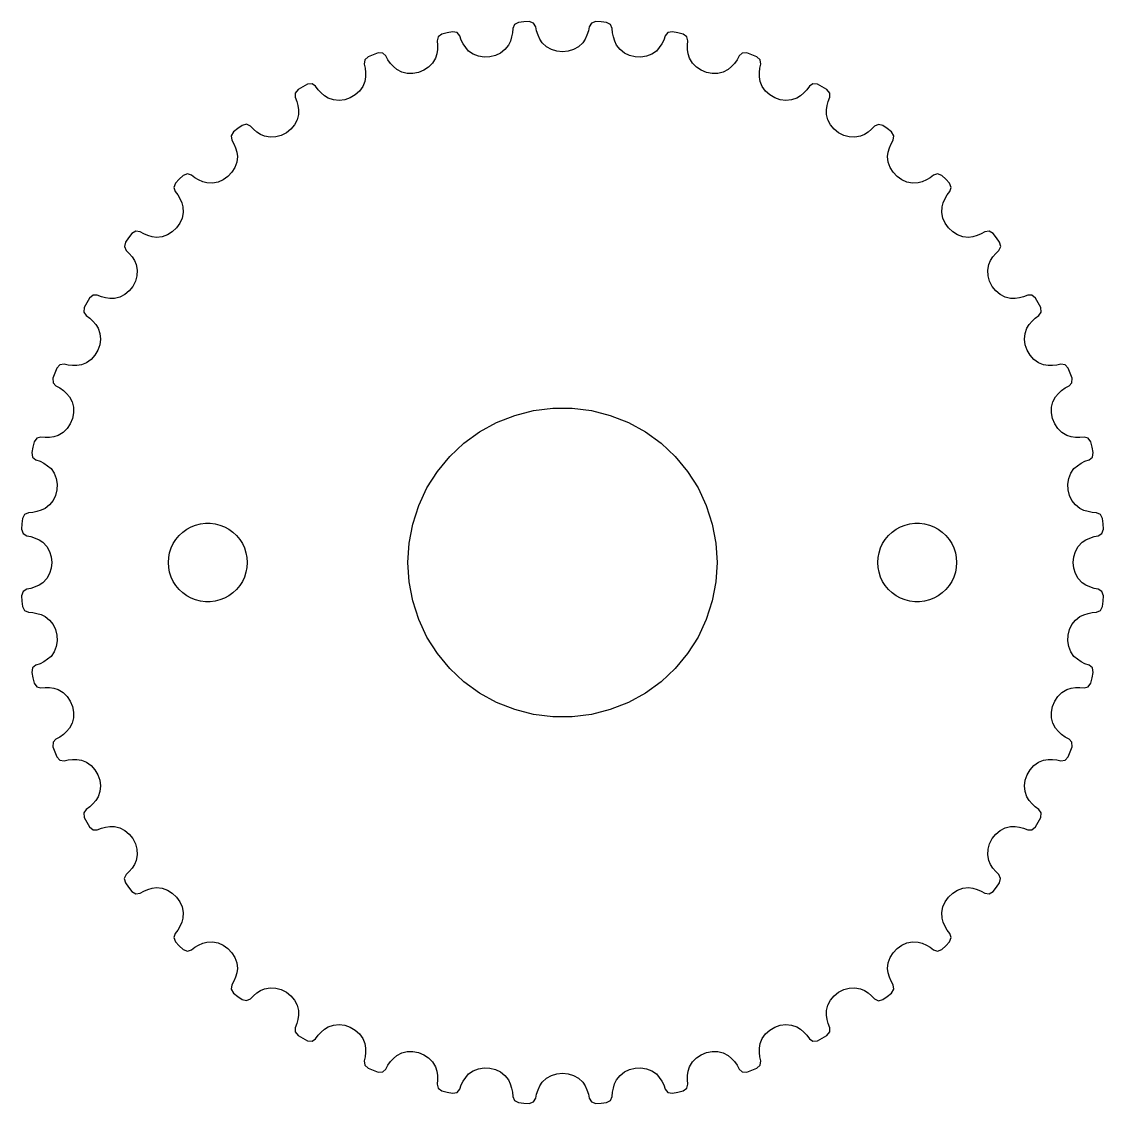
# Model space of a CAD drawing. Header units: metres. Extents: x -13.7 to 13.7, y -13.7 to 13.7.
import ezdxf

# ---------------------------------------------------------------- set-up
doc = ezdxf.new("R2010")
doc.units = ezdxf.units.M

msp = doc.modelspace()

# ---------------------------------------------------------------- linework, layer by layer
for p, q in [((-0.842632, 13.724), (-0.98103, 13.7166)), ((-0.734602, 13.6883), (-0.842632, 13.724)), ((0.842637, 13.724), (0.734741, 13.6883)), ((0.98103, 13.7166), (0.842637, 13.724)), ((-2.78719, 13.4644), (-2.92312, 13.4374)), ((-2.67517, 13.4444), (-2.78719, 13.4644)), ((-1.26328, 13.5532), (-1.27004, 13.4432)), ((-1.22079, 13.6535), (-1.26328, 13.5532)), ((-1.11907, 13.7042), (-1.22079, 13.6535)), ((-0.98103, 13.7166), (-1.11907, 13.7042)), ((-0.67839, 13.595), (-0.734602, 13.6883)), ((-0.656002, 13.4871), (-0.67839, 13.595)), ((-0.620396, 13.3825), (-0.656002, 13.4871)), ((0.656054, 13.4871), (0.620551, 13.3825)), ((0.67839, 13.595), (0.656054, 13.4871)), ((0.734741, 13.6883), (0.67839, 13.595)), ((1.11908, 13.7042), (0.98103, 13.7166)), ((1.22092, 13.6535), (1.11908, 13.7042)), ((1.26328, 13.5532), (1.22092, 13.6535)), ((1.27009, 13.4432), (1.26328, 13.5532)), ((2.78719, 13.4644), (2.67531, 13.4444)), ((2.92312, 13.4374), (2.78719, 13.4644)), ((-3.15146, 13.3408), (-3.17924, 13.2354)), ((-3.17924, 13.2354), (-3.17028, 13.1256)), ((-3.058, 13.4055), (-3.15146, 13.3408)), ((-2.92312, 13.4374), (-3.058, 13.4055)), ((-2.60626, 13.3601), (-2.67517, 13.4444)), ((-2.56874, 13.2565), (-2.60626, 13.3601)), ((-2.5186, 13.158), (-2.56874, 13.2565)), ((-1.32365, 13.228), (-1.36974, 13.1244)), ((-1.29029, 13.3346), (-1.32365, 13.228)), ((-1.27004, 13.4432), (-1.29029, 13.3346)), ((-0.572193, 13.2818), (-0.620396, 13.3825)), ((-0.512002, 13.1858), (-0.572193, 13.2818)), ((-0.406169, 13.0886), (-0.512002, 13.1858)), ((0.512002, 13.1858), (0.406169, 13.0886)), ((0.572367, 13.2818), (0.512002, 13.1858)), ((0.620551, 13.3825), (0.572367, 13.2818)), ((1.29044, 13.3345), (1.27009, 13.4432)), ((1.32382, 13.228), (1.29044, 13.3345)), ((1.36974, 13.1244), (1.32382, 13.228)), ((2.56879, 13.2565), (2.51876, 13.1579)), ((2.60626, 13.3601), (2.56879, 13.2565)), ((2.67531, 13.4444), (2.60626, 13.3601)), ((3.058, 13.4055), (2.92312, 13.4374)), ((3.1516, 13.3408), (3.058, 13.4055)), ((3.17924, 13.2354), (3.1516, 13.3408)), ((3.17033, 13.1256), (3.17924, 13.2354)), ((-4.675, 12.9307), (-4.8057, 12.8846)), ((-4.56129, 12.9269), (-4.675, 12.9307)), ((-4.48106, 12.8532), (-4.56129, 12.9269)), ((-3.19272, 12.905), (-3.2236, 12.7959)), ((-3.17486, 13.0152), (-3.19272, 12.905)), ((-3.17028, 13.1256), (-3.17486, 13.0152)), ((-2.45656, 13.0651), (-2.5186, 13.158)), ((-2.38332, 12.9787), (-2.45656, 13.0651)), ((-2.26474, 12.8976), (-2.38332, 12.9787)), ((-1.57391, 12.9258), (-1.70378, 12.864)), ((-1.46067, 13.0132), (-1.57391, 12.9258)), ((-1.36974, 13.1244), (-1.46067, 13.0132)), ((-0.281651, 13.0182), (-0.406169, 13.0886)), ((-0.144294, 12.9755), (-0.281651, 13.0182)), ((0, 12.9611), (-0.144294, 12.9755)), ((0.144294, 12.9755), (0, 12.9611)), ((0.281651, 13.0182), (0.144294, 12.9755)), ((0.406169, 13.0886), (0.281651, 13.0182)), ((1.46067, 13.0132), (1.36974, 13.1244)), ((1.57391, 12.9258), (1.46067, 13.0132)), ((1.70378, 12.864), (1.57391, 12.9258)), ((2.38332, 12.9787), (2.26474, 12.8976)), ((2.45673, 13.0651), (2.38332, 12.9787)), ((2.51876, 13.1579), (2.45673, 13.0651)), ((3.17501, 13.0152), (3.17033, 13.1256)), ((3.19289, 12.905), (3.17501, 13.0152)), ((3.2236, 12.7959), (3.19289, 12.905)), ((4.56142, 12.9268), (4.48106, 12.8532)), ((4.67501, 12.9307), (4.56142, 12.9268)), ((4.8057, 12.8846), (4.67501, 12.9307)), ((-5.01798, 12.7565), (-5.03048, 12.6483)), ((-5.03048, 12.6483), (-5.00598, 12.5408)), ((-4.93467, 12.8338), (-5.01798, 12.7565)), ((-4.8057, 12.8846), (-4.93467, 12.8338)), ((-4.42919, 12.756), (-4.48106, 12.8532)), ((-4.36554, 12.6656), (-4.42919, 12.756)), ((-4.29092, 12.5826), (-4.36554, 12.6656)), ((-3.29777, 12.6729), (-3.39742, 12.5703)), ((-3.2236, 12.7959), (-3.29777, 12.6729)), ((-2.13147, 12.8457), (-2.26474, 12.8976)), ((-1.98943, 12.8229), (-2.13147, 12.8457)), ((-1.84455, 12.8291), (-1.98943, 12.8229)), ((-1.70378, 12.864), (-1.84455, 12.8291)), ((1.84455, 12.8291), (1.70378, 12.864)), ((1.98943, 12.8229), (1.84455, 12.8291)), ((2.13147, 12.8457), (1.98943, 12.8229)), ((2.26474, 12.8976), (2.13147, 12.8457)), ((3.29777, 12.6729), (3.2236, 12.7959)), ((3.39742, 12.5703), (3.29777, 12.6729)), ((4.36569, 12.6655), (4.29109, 12.5825)), ((4.42924, 12.756), (4.36569, 12.6655)), ((4.48106, 12.8532), (4.42924, 12.756)), ((4.93468, 12.8338), (4.8057, 12.8846)), ((5.01811, 12.7565), (4.93468, 12.8338)), ((5.00603, 12.5408), (5.03048, 12.6483)), ((5.03048, 12.6483), (5.01811, 12.7565)), ((-5.00598, 12.5408), (-4.9948, 12.4309)), ((-4.9948, 12.4309), (-4.9968, 12.3193)), ((-4.20612, 12.5074), (-4.29092, 12.5826)), ((-4.0772, 12.444), (-4.20612, 12.5074)), ((-3.93791, 12.4116), (-4.0772, 12.444)), ((-3.79407, 12.4092), (-3.93791, 12.4116)), ((-3.65155, 12.436), (-3.79407, 12.4092)), ((-3.51717, 12.4905), (-3.65155, 12.436)), ((-3.39742, 12.5703), (-3.51717, 12.4905)), ((3.51717, 12.4905), (3.39742, 12.5703)), ((3.65155, 12.436), (3.51717, 12.4905)), ((3.79407, 12.4092), (3.65155, 12.436)), ((3.93791, 12.4116), (3.79407, 12.4092)), ((4.0772, 12.444), (3.93791, 12.4116)), ((4.20612, 12.5074), (4.0772, 12.444)), ((4.29109, 12.5825), (4.20612, 12.5074)), ((4.99494, 12.4308), (5.00603, 12.5408)), ((4.99696, 12.3192), (4.99494, 12.4308)), ((-6.46765, 12.1338), (-6.59046, 12.0695)), ((-6.35455, 12.1462), (-6.46765, 12.1338)), ((-6.26465, 12.0846), (-6.35455, 12.1462)), ((-6.19947, 11.9958), (-6.26465, 12.0846)), ((-5.01184, 12.2069), (-5.06774, 12.0745)), ((-4.9968, 12.3193), (-5.01184, 12.2069)), ((5.01184, 12.2069), (4.99696, 12.3192)), ((5.06774, 12.0745), (5.01184, 12.2069)), ((6.26465, 12.0846), (6.19951, 11.9958)), ((6.35467, 12.1461), (6.26465, 12.0846)), ((6.46765, 12.1338), (6.35467, 12.1461)), ((6.59046, 12.0695), (6.46765, 12.1338)), ((-6.71089, 12.0009), (-6.78235, 11.9126)), ((-6.78235, 11.9126), (-6.77931, 11.8036)), ((-6.77931, 11.8036), (-6.73977, 11.7008)), ((-6.59046, 12.0695), (-6.71089, 12.0009)), ((-6.12361, 11.9154), (-6.19947, 11.9958)), ((-6.03793, 11.8438), (-6.12361, 11.9154)), ((-5.9433, 11.7815), (-6.03793, 11.8438)), ((-5.25896, 11.8629), (-5.38422, 11.7898)), ((-5.15178, 11.9588), (-5.25896, 11.8629)), ((-5.06774, 12.0745), (-5.15178, 11.9588)), ((5.15178, 11.9588), (5.06774, 12.0745)), ((5.25896, 11.8629), (5.15178, 11.9588)), ((5.38422, 11.7898), (5.25896, 11.8629)), ((6.03809, 11.8438), (5.9433, 11.7815)), ((6.12375, 11.9153), (6.03809, 11.8438)), ((6.19951, 11.9958), (6.12375, 11.9153)), ((6.7109, 12.0009), (6.59046, 12.0695)), ((6.78247, 11.9125), (6.7109, 12.0009)), ((6.73982, 11.7007), (6.77931, 11.8036)), ((6.77931, 11.8036), (6.78247, 11.9125)), ((-6.73977, 11.7008), (-6.71306, 11.5935)), ((-6.71306, 11.5935), (-6.69916, 11.4828)), ((-5.80667, 11.7371), (-5.9433, 11.7815)), ((-5.66417, 11.7248), (-5.80667, 11.7371)), ((-5.52147, 11.743), (-5.66417, 11.7248)), ((-5.38422, 11.7898), (-5.52147, 11.743)), ((5.52147, 11.743), (5.38422, 11.7898)), ((5.66417, 11.7248), (5.52147, 11.743)), ((5.80667, 11.7371), (5.66417, 11.7248)), ((5.9433, 11.7815), (5.80667, 11.7371)), ((6.69931, 11.4827), (6.71319, 11.5935)), ((6.71319, 11.5935), (6.73982, 11.7007)), ((-6.69804, 11.3694), (-6.73454, 11.2304)), ((-6.69916, 11.4828), (-6.69804, 11.3694)), ((6.69804, 11.3694), (6.69931, 11.4827)), ((6.73454, 11.2304), (6.69804, 11.3694)), ((-8.24105, 11.0088), (-8.3505, 10.9237)), ((-8.12863, 11.0898), (-8.24105, 11.0088)), ((-8.01845, 11.1182), (-8.12863, 11.0898)), ((-7.92071, 11.0701), (-8.01845, 11.1182)), ((-7.84354, 10.9914), (-7.92071, 11.0701)), ((-7.75702, 10.9226), (-7.84354, 10.9914)), ((-6.89369, 10.9937), (-7.00728, 10.9035)), ((-6.80126, 11.1039), (-6.89369, 10.9937)), ((-6.73454, 11.2304), (-6.80126, 11.1039)), ((6.80126, 11.1039), (6.73454, 11.2304)), ((6.89369, 10.9937), (6.80126, 11.1039)), ((7.00728, 10.9035), (6.89369, 10.9937)), ((7.84359, 10.9914), (7.75715, 10.9225)), ((7.92071, 11.0701), (7.84359, 10.9914)), ((8.01856, 11.1181), (7.92071, 11.0701)), ((8.12863, 11.0898), (8.01856, 11.1181)), ((8.24105, 11.0088), (8.12863, 11.0898)), ((8.3505, 10.9237), (8.24105, 11.0088)), ((-8.3505, 10.9237), (-8.40866, 10.8261)), ((-8.40866, 10.8261), (-8.39014, 10.7187)), ((-8.39014, 10.7187), (-8.33636, 10.6225)), ((-7.66203, 10.864), (-7.75702, 10.9226)), ((-7.55949, 10.8158), (-7.66203, 10.864)), ((-7.41793, 10.7912), (-7.55949, 10.8158)), ((-7.27514, 10.7994), (-7.41793, 10.7912)), ((-7.13647, 10.8377), (-7.27514, 10.7994)), ((-7.00728, 10.9035), (-7.13647, 10.8377)), ((7.13647, 10.8377), (7.00728, 10.9035)), ((7.27514, 10.7994), (7.13647, 10.8377)), ((7.41793, 10.7912), (7.27514, 10.7994)), ((7.55949, 10.8158), (7.41793, 10.7912)), ((7.66217, 10.8639), (7.55949, 10.8158)), ((7.75715, 10.9225), (7.66217, 10.8639)), ((8.3364, 10.6225), (8.39014, 10.7187)), ((8.40876, 10.826), (8.3505, 10.9237)), ((8.39014, 10.7187), (8.40876, 10.826)), ((-8.33636, 10.6225), (-8.29467, 10.5202)), ((-8.29467, 10.5202), (-8.26514, 10.4125)), ((8.26527, 10.4124), (8.29478, 10.5201)), ((8.29478, 10.5201), (8.3364, 10.6225)), ((-8.26425, 10.1577), (-8.31228, 10.023)), ((-8.26514, 10.4125), (-8.2479, 10.3004)), ((-8.2479, 10.3004), (-8.26425, 10.1577)), ((8.2479, 10.3004), (8.26527, 10.4124)), ((8.26425, 10.1577), (8.2479, 10.3004)), ((8.31228, 10.023), (8.26425, 10.1577)), ((-8.38809, 9.90072), (-8.48769, 9.79532)), ((-8.31228, 10.023), (-8.38809, 9.90072)), ((8.38809, 9.90072), (8.31228, 10.023)), ((8.48769, 9.79532), (8.38809, 9.90072)), ((-9.82011, 9.62414), (-9.86378, 9.51922)), ((-9.72387, 9.72387), (-9.82011, 9.62414)), ((-9.62414, 9.82011), (-9.72387, 9.72387)), ((-9.51911, 9.86387), (-9.62414, 9.82011)), ((-9.41553, 9.83016), (-9.51911, 9.86387)), ((-9.32795, 9.76328), (-9.41553, 9.83016)), ((-9.23251, 9.70752), (-9.32795, 9.76328)), ((-9.13014, 9.66298), (-9.23251, 9.70752)), ((-9.02179, 9.62985), (-9.13014, 9.66298)), ((-8.87818, 9.62573), (-9.02179, 9.62985)), ((-8.738, 9.65409), (-8.87818, 9.62573)), ((-8.60619, 9.71173), (-8.738, 9.65409)), ((-8.48769, 9.79532), (-8.60619, 9.71173)), ((8.60619, 9.71173), (8.48769, 9.79532)), ((8.738, 9.65409), (8.60619, 9.71173)), ((8.87818, 9.62573), (8.738, 9.65409)), ((9.02179, 9.62985), (8.87818, 9.62573)), ((9.13027, 9.66287), (9.02179, 9.62985)), ((9.23263, 9.70741), (9.13027, 9.66287)), ((9.32799, 9.76325), (9.23263, 9.70741)), ((9.41553, 9.83016), (9.32799, 9.76325)), ((9.51922, 9.86378), (9.41553, 9.83016)), ((9.62414, 9.82011), (9.51922, 9.86378)), ((9.72387, 9.72387), (9.62414, 9.82011)), ((9.82011, 9.62414), (9.72387, 9.72387)), ((9.86387, 9.51911), (9.82011, 9.62414)), ((-9.86378, 9.51922), (-9.83016, 9.41553)), ((-9.83016, 9.41553), (-9.76325, 9.32799)), ((9.76328, 9.32795), (9.83016, 9.41553)), ((9.83016, 9.41553), (9.86387, 9.51911)), ((-9.76325, 9.32799), (-9.70741, 9.23263)), ((-9.70741, 9.23263), (-9.66287, 9.13027)), ((-9.66287, 9.13027), (-9.62985, 9.02179)), ((9.62985, 9.02179), (9.66298, 9.13014)), ((9.66298, 9.13014), (9.70752, 9.23251)), ((9.70752, 9.23251), (9.76328, 9.32795)), ((-9.62573, 8.87818), (-9.65409, 8.738)), ((-9.62985, 9.02179), (-9.62573, 8.87818)), ((9.62573, 8.87818), (9.62985, 9.02179)), ((9.65409, 8.738), (9.62573, 8.87818)), ((-9.71173, 8.60619), (-9.79532, 8.48769)), ((-9.65409, 8.738), (-9.71173, 8.60619)), ((9.71173, 8.60619), (9.65409, 8.738)), ((9.79532, 8.48769), (9.71173, 8.60619)), ((-11.0088, 8.24105), (-11.0898, 8.12863)), ((-10.9237, 8.3505), (-11.0088, 8.24105)), ((-10.826, 8.40876), (-10.9237, 8.3505)), ((-10.7187, 8.39014), (-10.826, 8.40876)), ((-10.6225, 8.3364), (-10.7187, 8.39014)), ((-10.5201, 8.29478), (-10.6225, 8.3364)), ((-10.4124, 8.26527), (-10.5201, 8.29478)), ((-10.3004, 8.2479), (-10.4124, 8.26527)), ((-10.1577, 8.26425), (-10.3004, 8.2479)), ((-10.023, 8.31228), (-10.1577, 8.26425)), ((-9.90072, 8.38809), (-10.023, 8.31228)), ((-9.79532, 8.48769), (-9.90072, 8.38809)), ((9.90072, 8.38809), (9.79532, 8.48769)), ((10.023, 8.31228), (9.90072, 8.38809)), ((10.1577, 8.26425), (10.023, 8.31228)), ((10.3004, 8.2479), (10.1577, 8.26425)), ((10.4125, 8.26514), (10.3004, 8.2479)), ((10.5202, 8.29467), (10.4125, 8.26514)), ((10.6225, 8.33636), (10.5202, 8.29467)), ((10.7187, 8.39014), (10.6225, 8.33636)), ((10.8261, 8.40866), (10.7187, 8.39014)), ((10.9237, 8.3505), (10.8261, 8.40866)), ((11.0088, 8.24105), (10.9237, 8.3505)), ((11.0898, 8.12863), (11.0088, 8.24105)), ((-11.0898, 8.12863), (-11.1181, 8.01856)), ((-11.1181, 8.01856), (-11.0701, 7.92071)), ((11.0701, 7.92071), (11.1182, 8.01845)), ((11.1182, 8.01845), (11.0898, 8.12863)), ((-11.0701, 7.92071), (-10.9914, 7.84359)), ((-10.9914, 7.84359), (-10.9225, 7.75715)), ((-10.9225, 7.75715), (-10.8639, 7.66217)), ((10.864, 7.66203), (10.9226, 7.75702)), ((10.9226, 7.75702), (10.9914, 7.84354)), ((10.9914, 7.84354), (11.0701, 7.92071)), ((-10.8639, 7.66217), (-10.8158, 7.55949)), ((-10.8158, 7.55949), (-10.7912, 7.41793)), ((-10.7912, 7.41793), (-10.7994, 7.27514)), ((10.7912, 7.41793), (10.8158, 7.55949)), ((10.7994, 7.27514), (10.7912, 7.41793)), ((10.8158, 7.55949), (10.864, 7.66203)), ((-10.7994, 7.27514), (-10.8377, 7.13647)), ((10.8377, 7.13647), (10.7994, 7.27514)), ((-10.9937, 6.89369), (-11.1039, 6.80126)), ((-10.9035, 7.00728), (-10.9937, 6.89369)), ((-10.8377, 7.13647), (-10.9035, 7.00728)), ((10.9035, 7.00728), (10.8377, 7.13647)), ((10.9937, 6.89369), (10.9035, 7.00728)), ((11.1039, 6.80126), (10.9937, 6.89369)), ((-12.0695, 6.59046), (-12.1338, 6.46765)), ((-12.0009, 6.7109), (-12.0695, 6.59046)), ((-11.9125, 6.78247), (-12.0009, 6.7109)), ((-11.8036, 6.77931), (-11.9125, 6.78247)), ((-11.7007, 6.73982), (-11.8036, 6.77931)), ((-11.5935, 6.71319), (-11.7007, 6.73982)), ((-11.4827, 6.69931), (-11.5935, 6.71319)), ((-11.3694, 6.69804), (-11.4827, 6.69931)), ((-11.2304, 6.73454), (-11.3694, 6.69804)), ((-11.1039, 6.80126), (-11.2304, 6.73454)), ((11.2304, 6.73454), (11.1039, 6.80126)), ((11.3694, 6.69804), (11.2304, 6.73454)), ((11.4828, 6.69916), (11.3694, 6.69804)), ((11.5935, 6.71306), (11.4828, 6.69916)), ((11.7008, 6.73977), (11.5935, 6.71306)), ((11.8036, 6.77931), (11.7008, 6.73977)), ((11.9126, 6.78235), (11.8036, 6.77931)), ((12.0009, 6.71089), (11.9126, 6.78235)), ((12.0695, 6.59046), (12.0009, 6.71089)), ((12.1338, 6.46765), (12.0695, 6.59046)), ((-12.1338, 6.46765), (-12.1461, 6.35467)), ((-12.1461, 6.35467), (-12.0846, 6.26465)), ((12.0846, 6.26465), (12.1462, 6.35455)), ((12.1462, 6.35455), (12.1338, 6.46765)), ((-12.0846, 6.26465), (-11.9958, 6.19951)), ((-11.9958, 6.19951), (-11.9153, 6.12375)), ((-11.9153, 6.12375), (-11.8438, 6.03809)), ((11.8438, 6.03793), (11.9154, 6.12361)), ((11.9154, 6.12361), (11.9958, 6.19947)), ((11.9958, 6.19947), (12.0846, 6.26465)), ((-11.8438, 6.03809), (-11.7815, 5.9433)), ((-11.7815, 5.9433), (-11.7371, 5.80667)), ((-11.7371, 5.80667), (-11.7248, 5.66417)), ((11.7248, 5.66417), (11.7371, 5.80667)), ((11.7371, 5.80667), (11.7815, 5.9433)), ((11.7815, 5.9433), (11.8438, 6.03793)), ((-11.743, 5.52147), (-11.7898, 5.38422)), ((-11.7248, 5.66417), (-11.743, 5.52147)), ((11.743, 5.52147), (11.7248, 5.66417)), ((11.7898, 5.38422), (11.743, 5.52147)), ((-11.8629, 5.25896), (-11.9588, 5.15178)), ((-11.7898, 5.38422), (-11.8629, 5.25896)), ((11.8629, 5.25896), (11.7898, 5.38422)), ((11.9588, 5.15178), (11.8629, 5.25896)), ((-12.7565, 5.01811), (-12.8338, 4.93468)), ((-12.6483, 5.03048), (-12.7565, 5.01811)), ((-12.5408, 5.00603), (-12.6483, 5.03048)), ((-12.4308, 4.99494), (-12.5408, 5.00603)), ((-12.3192, 4.99696), (-12.4308, 4.99494)), ((-12.2069, 5.01184), (-12.3192, 4.99696)), ((-12.0745, 5.06774), (-12.2069, 5.01184)), ((-11.9588, 5.15178), (-12.0745, 5.06774)), ((12.0745, 5.06774), (11.9588, 5.15178)), ((12.2069, 5.01184), (12.0745, 5.06774)), ((12.3193, 4.9968), (12.2069, 5.01184)), ((12.4309, 4.9948), (12.3193, 4.9968)), ((12.5408, 5.00598), (12.4309, 4.9948)), ((12.6483, 5.03048), (12.5408, 5.00598)), ((12.7565, 5.01798), (12.6483, 5.03048)), ((12.8338, 4.93467), (12.7565, 5.01798)), ((-12.8846, 4.8057), (-12.9307, 4.67501)), ((-12.9307, 4.67501), (-12.9268, 4.56142)), ((-12.8338, 4.93468), (-12.8846, 4.8057)), ((12.8846, 4.8057), (12.8338, 4.93467)), ((12.9307, 4.675), (12.8846, 4.8057)), ((12.9269, 4.56129), (12.9307, 4.675)), ((-12.9268, 4.56142), (-12.8532, 4.48106)), ((-12.8532, 4.48106), (-12.756, 4.42924)), ((-12.756, 4.42924), (-12.6655, 4.36569)), ((12.6656, 4.36554), (12.756, 4.42919)), ((12.756, 4.42919), (12.8532, 4.48106)), ((12.8532, 4.48106), (12.9269, 4.56129)), ((-12.6655, 4.36569), (-12.5825, 4.29109)), ((-12.5825, 4.29109), (-12.5074, 4.20612)), ((-12.5074, 4.20612), (-12.444, 4.0772)), ((12.444, 4.0772), (12.5074, 4.20612)), ((12.5074, 4.20612), (12.5826, 4.29092)), ((12.5826, 4.29092), (12.6656, 4.36554)), ((-12.444, 4.0772), (-12.4116, 3.93791)), ((-12.4116, 3.93791), (-12.4092, 3.79407)), ((-1.21289, 3.7329), (-0.735471, 3.85548)), ((-0.735471, 3.85548), (-0.246452, 3.91725)), ((-0.246452, 3.91725), (0.246452, 3.91725)), ((0.246452, 3.91725), (0.735471, 3.85548)), ((0.735471, 3.85548), (1.21289, 3.7329)), ((12.4092, 3.79407), (12.4116, 3.93791)), ((12.4116, 3.93791), (12.444, 4.0772)), ((-12.436, 3.65155), (-12.4905, 3.51717)), ((-12.4092, 3.79407), (-12.436, 3.65155)), ((-1.67118, 3.55145), (-1.21289, 3.7329)), ((1.21289, 3.7329), (1.67118, 3.55145)), ((12.436, 3.65155), (12.4092, 3.79407)), ((12.4905, 3.51717), (12.436, 3.65155)), ((-12.6729, 3.29777), (-12.7959, 3.2236)), ((-12.5703, 3.39742), (-12.6729, 3.29777)), ((-12.4905, 3.51717), (-12.5703, 3.39742)), ((-2.50189, 3.02426), (-2.10312, 3.31399)), ((-2.10312, 3.31399), (-1.67118, 3.55145)), ((1.67118, 3.55145), (2.10312, 3.31399)), ((2.10312, 3.31399), (2.50189, 3.02426)), ((12.5703, 3.39742), (12.4905, 3.51717)), ((12.6729, 3.29777), (12.5703, 3.39742)), ((12.7959, 3.2236), (12.6729, 3.29777)), ((-13.4055, 3.058), (-13.4374, 2.92312)), ((-13.3408, 3.1516), (-13.4055, 3.058)), ((-13.2354, 3.17924), (-13.3408, 3.1516)), ((-13.1256, 3.17033), (-13.2354, 3.17924)), ((-13.0152, 3.17501), (-13.1256, 3.17033)), ((-12.905, 3.19289), (-13.0152, 3.17501)), ((-12.7959, 3.2236), (-12.905, 3.19289)), ((-2.8612, 2.68685), (-2.50189, 3.02426)), ((2.50189, 3.02426), (2.8612, 2.68685)), ((12.905, 3.19272), (12.7959, 3.2236)), ((13.0152, 3.17486), (12.905, 3.19272)), ((13.1256, 3.17028), (13.0152, 3.17486)), ((13.2354, 3.17924), (13.1256, 3.17028)), ((13.3408, 3.15146), (13.2354, 3.17924)), ((13.4055, 3.058), (13.3408, 3.15146)), ((13.4374, 2.92312), (13.4055, 3.058)), ((-13.4374, 2.92312), (-13.4644, 2.78719)), ((-13.4644, 2.78719), (-13.4444, 2.67531)), ((13.4644, 2.78719), (13.4374, 2.92312)), ((13.4444, 2.67517), (13.4644, 2.78719)), ((-13.4444, 2.67531), (-13.3601, 2.60626)), ((-13.3601, 2.60626), (-13.2565, 2.56879)), ((-13.2565, 2.56879), (-13.1579, 2.51876)), ((-13.1579, 2.51876), (-13.0651, 2.45673)), ((-3.17539, 2.30706), (-2.8612, 2.68685)), ((2.8612, 2.68685), (3.17539, 2.30706)), ((13.0651, 2.45656), (13.158, 2.5186)), ((13.158, 2.5186), (13.2565, 2.56874)), ((13.2565, 2.56874), (13.3601, 2.60626)), ((13.3601, 2.60626), (13.4444, 2.67517)), ((-13.0651, 2.45673), (-12.9787, 2.38332)), ((-12.9787, 2.38332), (-12.8976, 2.26474)), ((-12.8976, 2.26474), (-12.8457, 2.13147)), ((-3.4395, 1.89088), (-3.17539, 2.30706)), ((3.17539, 2.30706), (3.4395, 1.89088)), ((12.8457, 2.13147), (12.8976, 2.26474)), ((12.8976, 2.26474), (12.9787, 2.38332)), ((12.9787, 2.38332), (13.0651, 2.45656)), ((-12.8457, 2.13147), (-12.8229, 1.98943)), ((-12.8229, 1.98943), (-12.8291, 1.84455)), ((12.8229, 1.98943), (12.8457, 2.13147)), ((12.8291, 1.84455), (12.8229, 1.98943)), ((-12.864, 1.70378), (-12.9258, 1.57391)), ((-12.8291, 1.84455), (-12.864, 1.70378)), ((-3.64937, 1.44489), (-3.4395, 1.89088)), ((3.4395, 1.89088), (3.64937, 1.44489)), ((12.864, 1.70378), (12.8291, 1.84455)), ((12.9258, 1.57391), (12.864, 1.70378)), ((-13.0132, 1.46067), (-13.1244, 1.36974)), ((-12.9258, 1.57391), (-13.0132, 1.46067)), ((-3.80169, 0.976108), (-3.64937, 1.44489)), ((3.64937, 1.44489), (3.80169, 0.976108)), ((13.0132, 1.46067), (12.9258, 1.57391)), ((13.1244, 1.36974), (13.0132, 1.46067)), ((-13.7042, 1.11908), (-13.7166, 0.98103)), ((-13.6535, 1.22092), (-13.7042, 1.11908)), ((-13.5532, 1.26328), (-13.6535, 1.22092)), ((-13.4432, 1.27009), (-13.5532, 1.26328)), ((-13.3345, 1.29044), (-13.4432, 1.27009)), ((-13.228, 1.32382), (-13.3345, 1.29044)), ((-13.1244, 1.36974), (-13.228, 1.32382)), ((13.228, 1.32365), (13.1244, 1.36974)), ((13.3346, 1.29029), (13.228, 1.32365)), ((13.4432, 1.27004), (13.3346, 1.29029)), ((13.5532, 1.26328), (13.4432, 1.27004)), ((13.6535, 1.22079), (13.5532, 1.26328)), ((13.7042, 1.11907), (13.6535, 1.22079)), ((13.7166, 0.98103), (13.7042, 1.11907)), ((-13.7166, 0.98103), (-13.724, 0.842637)), ((-13.724, 0.842637), (-13.6883, 0.734741)), ((-9.63742, 0.770513), (-9.53583, 0.844327)), ((-9.53583, 0.844327), (-9.42578, 0.904826)), ((-9.42578, 0.904826), (-9.30902, 0.951056)), ((-9.30902, 0.951056), (-9.18738, 0.982286)), ((-9.18738, 0.982286), (-9.06279, 0.998026)), ((-9.06279, 0.998026), (-8.93721, 0.998026)), ((-8.93721, 0.998026), (-8.81262, 0.982286)), ((-8.81262, 0.982286), (-8.69098, 0.951056)), ((-8.69098, 0.951056), (-8.57422, 0.904826)), ((-8.57422, 0.904826), (-8.46417, 0.844327)), ((-8.46417, 0.844327), (-8.36258, 0.770513)), ((-3.89405, 0.491933), (-3.80169, 0.976108)), ((3.80169, 0.976108), (3.89405, 0.491933)), ((8.36258, 0.770513), (8.46417, 0.844327)), ((8.46417, 0.844327), (8.57422, 0.904826)), ((8.57422, 0.904826), (8.69098, 0.951056)), ((8.69098, 0.951056), (8.81262, 0.982286)), ((8.81262, 0.982286), (8.93721, 0.998026)), ((8.93721, 0.998026), (9.06279, 0.998026)), ((9.06279, 0.998026), (9.18738, 0.982286)), ((9.18738, 0.982286), (9.30902, 0.951056)), ((9.30902, 0.951056), (9.42578, 0.904826)), ((9.42578, 0.904826), (9.53583, 0.844327)), ((9.53583, 0.844327), (9.63742, 0.770513)), ((13.6883, 0.734602), (13.724, 0.842632)), ((13.724, 0.842632), (13.7166, 0.98103)), ((-13.6883, 0.734741), (-13.595, 0.67839)), ((-13.595, 0.67839), (-13.4871, 0.656054)), ((-13.4871, 0.656054), (-13.3825, 0.620551)), ((-13.3825, 0.620551), (-13.2818, 0.572367)), ((-13.2818, 0.572367), (-13.1858, 0.512002)), ((-9.87631, 0.481753), (-9.80902, 0.587785)), ((-9.80902, 0.587785), (-9.72897, 0.684546)), ((-9.72897, 0.684546), (-9.63742, 0.770513)), ((-8.36258, 0.770513), (-8.27103, 0.684546)), ((-8.27103, 0.684546), (-8.19098, 0.587785)), ((-8.19098, 0.587785), (-8.12369, 0.481753)), ((8.12369, 0.481753), (8.19098, 0.587785)), ((8.19098, 0.587785), (8.27103, 0.684546)), ((8.27103, 0.684546), (8.36258, 0.770513)), ((9.63742, 0.770513), (9.72897, 0.684546)), ((9.72897, 0.684546), (9.80902, 0.587785)), ((9.80902, 0.587785), (9.87631, 0.481753)), ((13.1858, 0.512002), (13.2818, 0.572193)), ((13.2818, 0.572193), (13.3825, 0.620396)), ((13.3825, 0.620396), (13.4871, 0.656002)), ((13.4871, 0.656002), (13.595, 0.67839)), ((13.595, 0.67839), (13.6883, 0.734602)), ((-13.1858, 0.512002), (-13.0886, 0.406169)), ((-13.0886, 0.406169), (-13.0182, 0.281651)), ((-13.0182, 0.281651), (-12.9755, 0.144294)), ((-9.96858, 0.24869), (-9.92978, 0.368124)), ((-9.92978, 0.368124), (-9.87631, 0.481753)), ((-8.12369, 0.481753), (-8.07022, 0.368124)), ((-8.07022, 0.368124), (-8.03142, 0.24869)), ((-3.925, 0), (-3.89405, 0.491933)), ((3.89405, 0.491933), (3.925, 0)), ((8.03142, 0.24869), (8.07022, 0.368124)), ((8.07022, 0.368124), (8.12369, 0.481753)), ((9.87631, 0.481753), (9.92978, 0.368124)), ((9.92978, 0.368124), (9.96858, 0.24869)), ((12.9755, 0.144294), (13.0182, 0.281651)), ((13.0182, 0.281651), (13.0886, 0.406169)), ((13.0886, 0.406169), (13.1858, 0.512002)), ((-12.9755, 0.144294), (-12.9611, 0)), ((-12.9611, 0), (-12.9755, -0.144294)), ((-10, 0), (-9.99211, 0.125333)), ((-9.99211, -0.125333), (-10, 0)), ((-9.99211, 0.125333), (-9.96858, 0.24869)), ((-8.03142, 0.24869), (-8.00788, 0.125333)), ((-8.00788, 0.125333), (-8, 0)), ((-8, 0), (-8.00788, -0.125333)), ((-3.89405, -0.491933), (-3.925, 0)), ((3.925, 0), (3.89405, -0.491933)), ((8, 0), (8.00788, 0.125333)), ((8.00788, -0.125333), (8, 0)), ((8.00788, 0.125333), (8.03142, 0.24869)), ((9.96858, 0.24869), (9.99211, 0.125333)), ((9.99211, 0.125333), (10, 0)), ((10, 0), (9.99211, -0.125333)), ((12.9611, 0), (12.9755, 0.144294)), ((12.9755, -0.144294), (12.9611, 0)), ((-12.9755, -0.144294), (-13.0182, -0.281651)), ((-9.96858, -0.24869), (-9.99211, -0.125333)), ((-9.92978, -0.368124), (-9.96858, -0.24869)), ((-8.03142, -0.24869), (-8.07022, -0.368124)), ((-8.00788, -0.125333), (-8.03142, -0.24869)), ((8.03142, -0.24869), (8.00788, -0.125333)), ((8.07022, -0.368124), (8.03142, -0.24869)), ((9.96858, -0.24869), (9.92978, -0.368124)), ((9.99211, -0.125333), (9.96858, -0.24869)), ((13.0182, -0.281651), (12.9755, -0.144294)), ((-13.1858, -0.512002), (-13.2818, -0.572193)), ((-13.0886, -0.406169), (-13.1858, -0.512002)), ((-13.0182, -0.281651), (-13.0886, -0.406169)), ((-9.87631, -0.481753), (-9.92978, -0.368124)), ((-9.80902, -0.587785), (-9.87631, -0.481753)), ((-8.12369, -0.481753), (-8.19098, -0.587785)), ((-8.07022, -0.368124), (-8.12369, -0.481753)), ((-3.80169, -0.976108), (-3.89405, -0.491933)), ((3.89405, -0.491933), (3.80169, -0.976108)), ((8.12369, -0.481753), (8.07022, -0.368124)), ((8.19098, -0.587785), (8.12369, -0.481753)), ((9.87631, -0.481753), (9.80902, -0.587785)), ((9.92978, -0.368124), (9.87631, -0.481753)), ((13.0886, -0.406169), (13.0182, -0.281651)), ((13.1858, -0.512002), (13.0886, -0.406169)), ((13.2818, -0.572367), (13.1858, -0.512002)), ((-13.6883, -0.734602), (-13.724, -0.842632)), ((-13.595, -0.67839), (-13.6883, -0.734602)), ((-13.4871, -0.656002), (-13.595, -0.67839)), ((-13.3825, -0.620396), (-13.4871, -0.656002)), ((-13.2818, -0.572193), (-13.3825, -0.620396)), ((-9.72897, -0.684546), (-9.80902, -0.587785)), ((-9.63742, -0.770513), (-9.72897, -0.684546)), ((-9.53583, -0.844327), (-9.63742, -0.770513)), ((-8.36258, -0.770513), (-8.46417, -0.844327)), ((-8.27103, -0.684546), (-8.36258, -0.770513)), ((-8.19098, -0.587785), (-8.27103, -0.684546)), ((8.27103, -0.684546), (8.19098, -0.587785)), ((8.36258, -0.770513), (8.27103, -0.684546)), ((8.46417, -0.844327), (8.36258, -0.770513)), ((9.63742, -0.770513), (9.53583, -0.844327)), ((9.72897, -0.684546), (9.63742, -0.770513)), ((9.80902, -0.587785), (9.72897, -0.684546)), ((13.3825, -0.620551), (13.2818, -0.572367)), ((13.4871, -0.656054), (13.3825, -0.620551)), ((13.595, -0.67839), (13.4871, -0.656054)), ((13.6883, -0.734741), (13.595, -0.67839)), ((13.724, -0.842637), (13.6883, -0.734741)), ((-13.724, -0.842632), (-13.7166, -0.98103)), ((-13.7166, -0.98103), (-13.7042, -1.11907)), ((-9.42578, -0.904826), (-9.53583, -0.844327)), ((-9.30902, -0.951056), (-9.42578, -0.904826)), ((-9.18738, -0.982286), (-9.30902, -0.951056)), ((-9.06279, -0.998026), (-9.18738, -0.982286)), ((-8.93721, -0.998026), (-9.06279, -0.998026)), ((-8.81262, -0.982286), (-8.93721, -0.998026)), ((-8.69098, -0.951056), (-8.81262, -0.982286)), ((-8.57422, -0.904826), (-8.69098, -0.951056)), ((-8.46417, -0.844327), (-8.57422, -0.904826)), ((-3.64937, -1.44489), (-3.80169, -0.976108)), ((3.80169, -0.976108), (3.64937, -1.44489)), ((8.57422, -0.904826), (8.46417, -0.844327)), ((8.69098, -0.951056), (8.57422, -0.904826)), ((8.81262, -0.982286), (8.69098, -0.951056)), ((8.93721, -0.998026), (8.81262, -0.982286)), ((9.06279, -0.998026), (8.93721, -0.998026)), ((9.18738, -0.982286), (9.06279, -0.998026)), ((9.30902, -0.951056), (9.18738, -0.982286)), ((9.42578, -0.904826), (9.30902, -0.951056)), ((9.53583, -0.844327), (9.42578, -0.904826)), ((13.7042, -1.11908), (13.7166, -0.98103)), ((13.7166, -0.98103), (13.724, -0.842637)), ((-13.7042, -1.11907), (-13.6535, -1.22079)), ((-13.6535, -1.22079), (-13.5532, -1.26328)), ((-13.5532, -1.26328), (-13.4432, -1.27004)), ((-13.4432, -1.27004), (-13.3346, -1.29029)), ((-13.3346, -1.29029), (-13.228, -1.32365)), ((-13.228, -1.32365), (-13.1244, -1.36974)), ((-13.1244, -1.36974), (-13.0132, -1.46067)), ((13.0132, -1.46067), (13.1244, -1.36974)), ((13.1244, -1.36974), (13.228, -1.32382)), ((13.228, -1.32382), (13.3345, -1.29044)), ((13.3345, -1.29044), (13.4432, -1.27009)), ((13.4432, -1.27009), (13.5532, -1.26328)), ((13.5532, -1.26328), (13.6535, -1.22092)), ((13.6535, -1.22092), (13.7042, -1.11908)), ((-13.0132, -1.46067), (-12.9258, -1.57391)), ((-12.9258, -1.57391), (-12.864, -1.70378)), ((-3.4395, -1.89088), (-3.64937, -1.44489)), ((3.64937, -1.44489), (3.4395, -1.89088)), ((12.864, -1.70378), (12.9258, -1.57391)), ((12.9258, -1.57391), (13.0132, -1.46067)), ((-12.864, -1.70378), (-12.8291, -1.84455)), ((-12.8291, -1.84455), (-12.8229, -1.98943)), ((-3.17539, -2.30706), (-3.4395, -1.89088)), ((3.4395, -1.89088), (3.17539, -2.30706)), ((12.8229, -1.98943), (12.8291, -1.84455)), ((12.8291, -1.84455), (12.864, -1.70378)), ((-12.8457, -2.13147), (-12.8976, -2.26474)), ((-12.8229, -1.98943), (-12.8457, -2.13147)), ((12.8457, -2.13147), (12.8229, -1.98943)), ((12.8976, -2.26474), (12.8457, -2.13147)), ((-13.0651, -2.45656), (-13.158, -2.5186)), ((-12.9787, -2.38332), (-13.0651, -2.45656)), ((-12.8976, -2.26474), (-12.9787, -2.38332)), ((-2.8612, -2.68685), (-3.17539, -2.30706)), ((3.17539, -2.30706), (2.8612, -2.68685)), ((12.9787, -2.38332), (12.8976, -2.26474)), ((13.0651, -2.45673), (12.9787, -2.38332)), ((13.1579, -2.51876), (13.0651, -2.45673)), ((-13.4444, -2.67517), (-13.4644, -2.78719)), ((-13.3601, -2.60626), (-13.4444, -2.67517)), ((-13.2565, -2.56874), (-13.3601, -2.60626)), ((-13.158, -2.5186), (-13.2565, -2.56874)), ((-2.50189, -3.02426), (-2.8612, -2.68685)), ((2.8612, -2.68685), (2.50189, -3.02426)), ((13.2565, -2.56879), (13.1579, -2.51876)), ((13.3601, -2.60626), (13.2565, -2.56879)), ((13.4444, -2.67531), (13.3601, -2.60626)), ((13.4644, -2.78719), (13.4444, -2.67531)), ((-13.4644, -2.78719), (-13.4374, -2.92312)), ((-13.4374, -2.92312), (-13.4055, -3.058)), ((13.4055, -3.058), (13.4374, -2.92312)), ((13.4374, -2.92312), (13.4644, -2.78719)), ((-13.4055, -3.058), (-13.3408, -3.15146)), ((-13.3408, -3.15146), (-13.2354, -3.17924)), ((-13.2354, -3.17924), (-13.1256, -3.17028)), ((-13.1256, -3.17028), (-13.0152, -3.17486)), ((-13.0152, -3.17486), (-12.905, -3.19272)), ((-12.905, -3.19272), (-12.7959, -3.2236)), ((-12.7959, -3.2236), (-12.6729, -3.29777)), ((-2.10312, -3.31399), (-2.50189, -3.02426)), ((2.50189, -3.02426), (2.10312, -3.31399)), ((12.6729, -3.29777), (12.7959, -3.2236)), ((12.7959, -3.2236), (12.905, -3.19289)), ((12.905, -3.19289), (13.0152, -3.17501)), ((13.0152, -3.17501), (13.1256, -3.17033)), ((13.1256, -3.17033), (13.2354, -3.17924)), ((13.2354, -3.17924), (13.3408, -3.1516)), ((13.3408, -3.1516), (13.4055, -3.058)), ((-12.6729, -3.29777), (-12.5703, -3.39742)), ((-12.5703, -3.39742), (-12.4905, -3.51717)), ((-12.4905, -3.51717), (-12.436, -3.65155)), ((-1.67118, -3.55145), (-2.10312, -3.31399)), ((-1.21289, -3.7329), (-1.67118, -3.55145)), ((1.67118, -3.55145), (1.21289, -3.7329)), ((2.10312, -3.31399), (1.67118, -3.55145)), ((12.436, -3.65155), (12.4905, -3.51717)), ((12.4905, -3.51717), (12.5703, -3.39742)), ((12.5703, -3.39742), (12.6729, -3.29777)), ((-12.436, -3.65155), (-12.4092, -3.79407)), ((-12.4092, -3.79407), (-12.4116, -3.93791)), ((-0.735471, -3.85548), (-1.21289, -3.7329)), ((1.21289, -3.7329), (0.735471, -3.85548)), ((12.4092, -3.79407), (12.436, -3.65155)), ((12.4116, -3.93791), (12.4092, -3.79407)), ((-12.444, -4.0772), (-12.5074, -4.20612)), ((-12.4116, -3.93791), (-12.444, -4.0772)), ((-0.246452, -3.91725), (-0.735471, -3.85548)), ((0.246452, -3.91725), (-0.246452, -3.91725)), ((0.735471, -3.85548), (0.246452, -3.91725)), ((12.444, -4.0772), (12.4116, -3.93791)), ((12.5074, -4.20612), (12.444, -4.0772)), ((-12.6656, -4.36554), (-12.756, -4.42919)), ((-12.5826, -4.29092), (-12.6656, -4.36554)), ((-12.5074, -4.20612), (-12.5826, -4.29092)), ((12.5825, -4.29109), (12.5074, -4.20612)), ((12.6655, -4.36569), (12.5825, -4.29109)), ((12.756, -4.42924), (12.6655, -4.36569)), ((-12.9269, -4.56129), (-12.9307, -4.675)), ((-12.8532, -4.48106), (-12.9269, -4.56129)), ((-12.756, -4.42919), (-12.8532, -4.48106)), ((12.8532, -4.48106), (12.756, -4.42924)), ((12.9268, -4.56142), (12.8532, -4.48106)), ((12.9307, -4.67501), (12.9268, -4.56142)), ((-12.9307, -4.675), (-12.8846, -4.8057)), ((-12.8846, -4.8057), (-12.8338, -4.93467)), ((-12.8338, -4.93467), (-12.7565, -5.01798)), ((12.7565, -5.01811), (12.8338, -4.93468)), ((12.8338, -4.93468), (12.8846, -4.8057)), ((12.8846, -4.8057), (12.9307, -4.67501)), ((-12.7565, -5.01798), (-12.6483, -5.03048)), ((-12.6483, -5.03048), (-12.5408, -5.00598)), ((-12.5408, -5.00598), (-12.4309, -4.9948)), ((-12.4309, -4.9948), (-12.3193, -4.9968)), ((-12.3193, -4.9968), (-12.2069, -5.01184)), ((-12.2069, -5.01184), (-12.0745, -5.06774)), ((-12.0745, -5.06774), (-11.9588, -5.15178)), ((-11.9588, -5.15178), (-11.8629, -5.25896)), ((11.8629, -5.25896), (11.9588, -5.15178)), ((11.9588, -5.15178), (12.0745, -5.06774)), ((12.0745, -5.06774), (12.2069, -5.01184)), ((12.2069, -5.01184), (12.3192, -4.99696)), ((12.3192, -4.99696), (12.4308, -4.99494)), ((12.4308, -4.99494), (12.5408, -5.00603)), ((12.5408, -5.00603), (12.6483, -5.03048)), ((12.6483, -5.03048), (12.7565, -5.01811)), ((-11.8629, -5.25896), (-11.7898, -5.38422)), ((-11.7898, -5.38422), (-11.743, -5.52147)), ((11.743, -5.52147), (11.7898, -5.38422)), ((11.7898, -5.38422), (11.8629, -5.25896)), ((-11.743, -5.52147), (-11.7248, -5.66417)), ((-11.7248, -5.66417), (-11.7371, -5.80667)), ((11.7248, -5.66417), (11.743, -5.52147)), ((11.7371, -5.80667), (11.7248, -5.66417)), ((-11.8438, -6.03793), (-11.9154, -6.12361)), ((-11.7815, -5.9433), (-11.8438, -6.03793)), ((-11.7371, -5.80667), (-11.7815, -5.9433)), ((11.7815, -5.9433), (11.7371, -5.80667)), ((11.8438, -6.03809), (11.7815, -5.9433)), ((11.9153, -6.12375), (11.8438, -6.03809)), ((-12.0846, -6.26465), (-12.1462, -6.35455)), ((-11.9958, -6.19947), (-12.0846, -6.26465)), ((-11.9154, -6.12361), (-11.9958, -6.19947)), ((11.9958, -6.19951), (11.9153, -6.12375)), ((12.0846, -6.26465), (11.9958, -6.19951)), ((12.1461, -6.35467), (12.0846, -6.26465)), ((-12.1462, -6.35455), (-12.1338, -6.46765)), ((-12.1338, -6.46765), (-12.0695, -6.59046)), ((12.0695, -6.59046), (12.1338, -6.46765)), ((12.1338, -6.46765), (12.1461, -6.35467)), ((-12.0695, -6.59046), (-12.0009, -6.71089)), ((-12.0009, -6.71089), (-11.9126, -6.78235)), ((-11.9126, -6.78235), (-11.8036, -6.77931)), ((-11.8036, -6.77931), (-11.7008, -6.73977)), ((-11.7008, -6.73977), (-11.5935, -6.71306)), ((-11.5935, -6.71306), (-11.4828, -6.69916)), ((-11.4828, -6.69916), (-11.3694, -6.69804)), ((-11.3694, -6.69804), (-11.2304, -6.73454)), ((-11.2304, -6.73454), (-11.1039, -6.80126)), ((-11.1039, -6.80126), (-10.9937, -6.89369)), ((10.9937, -6.89369), (11.1039, -6.80126)), ((11.1039, -6.80126), (11.2304, -6.73454)), ((11.2304, -6.73454), (11.3694, -6.69804)), ((11.3694, -6.69804), (11.4827, -6.69931)), ((11.4827, -6.69931), (11.5935, -6.71319)), ((11.5935, -6.71319), (11.7007, -6.73982)), ((11.7007, -6.73982), (11.8036, -6.77931)), ((11.8036, -6.77931), (11.9125, -6.78247)), ((11.9125, -6.78247), (12.0009, -6.7109)), ((12.0009, -6.7109), (12.0695, -6.59046)), ((-10.9937, -6.89369), (-10.9035, -7.00728)), ((-10.9035, -7.00728), (-10.8377, -7.13647)), ((-10.8377, -7.13647), (-10.7994, -7.27514)), ((10.7994, -7.27514), (10.8377, -7.13647)), ((10.8377, -7.13647), (10.9035, -7.00728)), ((10.9035, -7.00728), (10.9937, -6.89369)), ((-10.7994, -7.27514), (-10.7912, -7.41793)), ((10.7912, -7.41793), (10.7994, -7.27514)), ((-10.864, -7.66203), (-10.9226, -7.75702)), ((-10.8158, -7.55949), (-10.864, -7.66203)), ((-10.7912, -7.41793), (-10.8158, -7.55949)), ((10.8158, -7.55949), (10.7912, -7.41793)), ((10.8639, -7.66217), (10.8158, -7.55949)), ((10.9225, -7.75715), (10.8639, -7.66217)), ((-11.0701, -7.92071), (-11.1182, -8.01845)), ((-10.9914, -7.84354), (-11.0701, -7.92071)), ((-10.9226, -7.75702), (-10.9914, -7.84354)), ((10.9914, -7.84359), (10.9225, -7.75715)), ((11.0701, -7.92071), (10.9914, -7.84359)), ((11.1181, -8.01856), (11.0701, -7.92071)), ((-11.1182, -8.01845), (-11.0898, -8.12863)), ((-11.0898, -8.12863), (-11.0088, -8.24105)), ((11.0088, -8.24105), (11.0898, -8.12863)), ((11.0898, -8.12863), (11.1181, -8.01856)), ((-11.0088, -8.24105), (-10.9237, -8.3505)), ((-10.9237, -8.3505), (-10.8261, -8.40866)), ((-10.8261, -8.40866), (-10.7187, -8.39014)), ((-10.7187, -8.39014), (-10.6225, -8.33636)), ((-10.6225, -8.33636), (-10.5202, -8.29467)), ((-10.5202, -8.29467), (-10.4125, -8.26514)), ((-10.4125, -8.26514), (-10.3004, -8.2479)), ((-10.3004, -8.2479), (-10.1577, -8.26425)), ((-10.1577, -8.26425), (-10.023, -8.31228)), ((-10.023, -8.31228), (-9.90072, -8.38809)), ((-9.90072, -8.38809), (-9.79532, -8.48769)), ((-9.79532, -8.48769), (-9.71173, -8.60619)), ((9.71173, -8.60619), (9.79532, -8.48769)), ((9.79532, -8.48769), (9.90072, -8.38809)), ((9.90072, -8.38809), (10.023, -8.31228)), ((10.023, -8.31228), (10.1577, -8.26425)), ((10.1577, -8.26425), (10.3004, -8.2479)), ((10.3004, -8.2479), (10.4124, -8.26527)), ((10.4124, -8.26527), (10.5201, -8.29478)), ((10.5201, -8.29478), (10.6225, -8.3364)), ((10.6225, -8.3364), (10.7187, -8.39014)), ((10.7187, -8.39014), (10.826, -8.40876)), ((10.826, -8.40876), (10.9237, -8.3505)), ((10.9237, -8.3505), (11.0088, -8.24105)), ((-9.71173, -8.60619), (-9.65409, -8.738)), ((-9.65409, -8.738), (-9.62573, -8.87818)), ((9.62573, -8.87818), (9.65409, -8.738)), ((9.65409, -8.738), (9.71173, -8.60619)), ((-9.62985, -9.02179), (-9.66298, -9.13014)), ((-9.62573, -8.87818), (-9.62985, -9.02179)), ((9.62985, -9.02179), (9.62573, -8.87818)), ((9.66287, -9.13027), (9.62985, -9.02179)), ((-9.76328, -9.32795), (-9.83016, -9.41553)), ((-9.70752, -9.23251), (-9.76328, -9.32795)), ((-9.66298, -9.13014), (-9.70752, -9.23251)), ((9.70741, -9.23263), (9.66287, -9.13027)), ((9.76325, -9.32799), (9.70741, -9.23263)), ((9.83016, -9.41553), (9.76325, -9.32799)), ((-9.83016, -9.41553), (-9.86387, -9.51911)), ((-9.86387, -9.51911), (-9.82011, -9.62414)), ((9.82011, -9.62414), (9.86378, -9.51922)), ((9.86378, -9.51922), (9.83016, -9.41553)), ((-9.82011, -9.62414), (-9.72387, -9.72387)), ((-9.72387, -9.72387), (-9.62414, -9.82011)), ((-9.62414, -9.82011), (-9.51922, -9.86378)), ((-9.51922, -9.86378), (-9.41553, -9.83016)), ((-9.41553, -9.83016), (-9.32799, -9.76325)), ((-9.32799, -9.76325), (-9.23263, -9.70741)), ((-9.23263, -9.70741), (-9.13027, -9.66287)), ((-9.13027, -9.66287), (-9.02179, -9.62985)), ((-9.02179, -9.62985), (-8.87818, -9.62573)), ((-8.87818, -9.62573), (-8.738, -9.65409)), ((-8.738, -9.65409), (-8.60619, -9.71173)), ((-8.60619, -9.71173), (-8.48769, -9.79532)), ((-8.48769, -9.79532), (-8.38809, -9.90072)), ((8.38809, -9.90072), (8.48769, -9.79532)), ((8.48769, -9.79532), (8.60619, -9.71173)), ((8.60619, -9.71173), (8.738, -9.65409)), ((8.738, -9.65409), (8.87818, -9.62573)), ((8.87818, -9.62573), (9.02179, -9.62985)), ((9.02179, -9.62985), (9.13014, -9.66298)), ((9.13014, -9.66298), (9.23251, -9.70752)), ((9.23251, -9.70752), (9.32795, -9.76328)), ((9.32795, -9.76328), (9.41553, -9.83016)), ((9.41553, -9.83016), (9.51911, -9.86387)), ((9.51911, -9.86387), (9.62414, -9.82011)), ((9.62414, -9.82011), (9.72387, -9.72387)), ((9.72387, -9.72387), (9.82011, -9.62414)), ((-8.38809, -9.90072), (-8.31228, -10.023)), ((-8.31228, -10.023), (-8.26425, -10.1577)), ((8.26425, -10.1577), (8.31228, -10.023)), ((8.31228, -10.023), (8.38809, -9.90072)), ((-8.26527, -10.4124), (-8.29478, -10.5201)), ((-8.2479, -10.3004), (-8.26527, -10.4124)), ((-8.26425, -10.1577), (-8.2479, -10.3004)), ((8.2479, -10.3004), (8.26425, -10.1577)), ((8.26514, -10.4125), (8.2479, -10.3004)), ((8.29467, -10.5202), (8.26514, -10.4125)), ((-8.3364, -10.6225), (-8.39014, -10.7187)), ((-8.29478, -10.5201), (-8.3364, -10.6225)), ((8.33636, -10.6225), (8.29467, -10.5202)), ((8.39014, -10.7187), (8.33636, -10.6225)), ((-8.39014, -10.7187), (-8.40876, -10.826)), ((-8.40876, -10.826), (-8.3505, -10.9237)), ((-8.3505, -10.9237), (-8.24105, -11.0088)), ((-7.84359, -10.9914), (-7.75715, -10.9225)), ((-7.75715, -10.9225), (-7.66217, -10.8639)), ((-7.66217, -10.8639), (-7.55949, -10.8158)), ((-7.55949, -10.8158), (-7.41793, -10.7912)), ((-7.41793, -10.7912), (-7.27514, -10.7994)), ((-7.27514, -10.7994), (-7.13647, -10.8377)), ((-7.13647, -10.8377), (-7.00728, -10.9035)), ((-7.00728, -10.9035), (-6.89369, -10.9937)), ((6.89369, -10.9937), (7.00728, -10.9035)), ((7.00728, -10.9035), (7.13647, -10.8377)), ((7.13647, -10.8377), (7.27514, -10.7994)), ((7.27514, -10.7994), (7.41793, -10.7912)), ((7.41793, -10.7912), (7.55949, -10.8158)), ((7.55949, -10.8158), (7.66203, -10.864)), ((7.66203, -10.864), (7.75702, -10.9226)), ((7.75702, -10.9226), (7.84354, -10.9914)), ((8.24105, -11.0088), (8.3505, -10.9237)), ((8.3505, -10.9237), (8.40866, -10.8261)), ((8.40866, -10.8261), (8.39014, -10.7187)), ((-8.24105, -11.0088), (-8.12863, -11.0898)), ((-8.12863, -11.0898), (-8.01856, -11.1181)), ((-8.01856, -11.1181), (-7.92071, -11.0701)), ((-7.92071, -11.0701), (-7.84359, -10.9914)), ((-6.89369, -10.9937), (-6.80126, -11.1039)), ((-6.80126, -11.1039), (-6.73454, -11.2304)), ((-6.73454, -11.2304), (-6.69804, -11.3694)), ((6.69804, -11.3694), (6.73454, -11.2304)), ((6.73454, -11.2304), (6.80126, -11.1039)), ((6.80126, -11.1039), (6.89369, -10.9937)), ((7.84354, -10.9914), (7.92071, -11.0701)), ((7.92071, -11.0701), (8.01845, -11.1182)), ((8.01845, -11.1182), (8.12863, -11.0898)), ((8.12863, -11.0898), (8.24105, -11.0088)), ((-6.69931, -11.4827), (-6.71319, -11.5935)), ((-6.69804, -11.3694), (-6.69931, -11.4827)), ((6.69916, -11.4828), (6.69804, -11.3694)), ((6.71306, -11.5935), (6.69916, -11.4828)), ((-6.73982, -11.7007), (-6.77931, -11.8036)), ((-6.71319, -11.5935), (-6.73982, -11.7007)), ((-6.03809, -11.8438), (-5.9433, -11.7815)), ((-5.9433, -11.7815), (-5.80667, -11.7371)), ((-5.80667, -11.7371), (-5.66417, -11.7248)), ((-5.66417, -11.7248), (-5.52147, -11.743)), ((-5.52147, -11.743), (-5.38422, -11.7898)), ((-5.38422, -11.7898), (-5.25896, -11.8629)), ((5.25896, -11.8629), (5.38422, -11.7898)), ((5.38422, -11.7898), (5.52147, -11.743)), ((5.52147, -11.743), (5.66417, -11.7248)), ((5.66417, -11.7248), (5.80667, -11.7371)), ((5.80667, -11.7371), (5.9433, -11.7815)), ((5.9433, -11.7815), (6.03793, -11.8438)), ((6.73977, -11.7008), (6.71306, -11.5935)), ((6.77931, -11.8036), (6.73977, -11.7008)), ((-6.77931, -11.8036), (-6.78247, -11.9125)), ((-6.78247, -11.9125), (-6.7109, -12.0009)), ((-6.7109, -12.0009), (-6.59046, -12.0695)), ((-6.59046, -12.0695), (-6.46765, -12.1338)), ((-6.26465, -12.0846), (-6.19951, -11.9958)), ((-6.19951, -11.9958), (-6.12375, -11.9153)), ((-6.12375, -11.9153), (-6.03809, -11.8438)), ((-5.25896, -11.8629), (-5.15178, -11.9588)), ((-5.15178, -11.9588), (-5.06774, -12.0745)), ((-5.06774, -12.0745), (-5.01184, -12.2069)), ((5.01184, -12.2069), (5.06774, -12.0745)), ((5.06774, -12.0745), (5.15178, -11.9588)), ((5.15178, -11.9588), (5.25896, -11.8629)), ((6.03793, -11.8438), (6.12361, -11.9154)), ((6.12361, -11.9154), (6.19947, -11.9958)), ((6.19947, -11.9958), (6.26465, -12.0846)), ((6.46765, -12.1338), (6.59046, -12.0695)), ((6.59046, -12.0695), (6.71089, -12.0009)), ((6.71089, -12.0009), (6.78235, -11.9126)), ((6.78235, -11.9126), (6.77931, -11.8036)), ((-6.46765, -12.1338), (-6.35467, -12.1461)), ((-6.35467, -12.1461), (-6.26465, -12.0846)), ((-5.01184, -12.2069), (-4.99696, -12.3192)), ((-4.99696, -12.3192), (-4.99494, -12.4308)), ((4.9948, -12.4309), (4.9968, -12.3193)), ((4.9968, -12.3193), (5.01184, -12.2069)), ((6.26465, -12.0846), (6.35455, -12.1462)), ((6.35455, -12.1462), (6.46765, -12.1338)), ((-5.00603, -12.5408), (-5.03048, -12.6483)), ((-4.99494, -12.4308), (-5.00603, -12.5408)), ((-4.36569, -12.6655), (-4.29109, -12.5825)), ((-4.29109, -12.5825), (-4.20612, -12.5074)), ((-4.20612, -12.5074), (-4.0772, -12.444)), ((-4.0772, -12.444), (-3.93791, -12.4116)), ((-3.93791, -12.4116), (-3.79407, -12.4092)), ((-3.79407, -12.4092), (-3.65155, -12.436)), ((-3.65155, -12.436), (-3.51717, -12.4905)), ((-3.51717, -12.4905), (-3.39742, -12.5703)), ((-3.39742, -12.5703), (-3.29777, -12.6729)), ((3.29777, -12.6729), (3.39742, -12.5703)), ((3.39742, -12.5703), (3.51717, -12.4905)), ((3.51717, -12.4905), (3.65155, -12.436)), ((3.65155, -12.436), (3.79407, -12.4092)), ((3.79407, -12.4092), (3.93791, -12.4116)), ((3.93791, -12.4116), (4.0772, -12.444)), ((4.0772, -12.444), (4.20612, -12.5074)), ((4.20612, -12.5074), (4.29092, -12.5826)), ((4.29092, -12.5826), (4.36554, -12.6656)), ((5.00598, -12.5408), (4.9948, -12.4309)), ((5.03048, -12.6483), (5.00598, -12.5408)), ((-5.03048, -12.6483), (-5.01811, -12.7565)), ((-5.01811, -12.7565), (-4.93468, -12.8338)), ((-4.93468, -12.8338), (-4.8057, -12.8846)), ((-4.8057, -12.8846), (-4.67501, -12.9307)), ((-4.56142, -12.9268), (-4.48106, -12.8532)), ((-4.48106, -12.8532), (-4.42924, -12.756)), ((-4.42924, -12.756), (-4.36569, -12.6655)), ((-3.29777, -12.6729), (-3.2236, -12.7959)), ((-3.2236, -12.7959), (-3.19289, -12.905)), ((-2.38332, -12.9787), (-2.26474, -12.8976)), ((-2.26474, -12.8976), (-2.13147, -12.8457)), ((-2.13147, -12.8457), (-1.98943, -12.8229)), ((-1.98943, -12.8229), (-1.84455, -12.8291)), ((-1.84455, -12.8291), (-1.70378, -12.864)), ((-1.70378, -12.864), (-1.57391, -12.9258)), ((1.57391, -12.9258), (1.70378, -12.864)), ((1.70378, -12.864), (1.84455, -12.8291)), ((1.84455, -12.8291), (1.98943, -12.8229)), ((1.98943, -12.8229), (2.13147, -12.8457)), ((2.13147, -12.8457), (2.26474, -12.8976)), ((2.26474, -12.8976), (2.38332, -12.9787)), ((3.19272, -12.905), (3.2236, -12.7959)), ((3.2236, -12.7959), (3.29777, -12.6729)), ((4.36554, -12.6656), (4.42919, -12.756)), ((4.42919, -12.756), (4.48106, -12.8532)), ((4.48106, -12.8532), (4.56129, -12.9269)), ((4.675, -12.9307), (4.8057, -12.8846)), ((4.8057, -12.8846), (4.93467, -12.8338)), ((4.93467, -12.8338), (5.01798, -12.7565)), ((5.01798, -12.7565), (5.03048, -12.6483)), ((-4.67501, -12.9307), (-4.56142, -12.9268)), ((-3.19289, -12.905), (-3.17501, -13.0152)), ((-3.17033, -13.1256), (-3.17924, -13.2354)), ((-3.17501, -13.0152), (-3.17033, -13.1256)), ((-2.56879, -13.2565), (-2.51876, -13.1579)), ((-2.51876, -13.1579), (-2.45673, -13.0651)), ((-2.45673, -13.0651), (-2.38332, -12.9787)), ((-1.57391, -12.9258), (-1.46067, -13.0132)), ((-1.46067, -13.0132), (-1.36974, -13.1244)), ((-1.36974, -13.1244), (-1.32382, -13.228)), ((-0.512002, -13.1858), (-0.406169, -13.0886)), ((-0.406169, -13.0886), (-0.281651, -13.0182)), ((-0.281651, -13.0182), (-0.144294, -12.9755)), ((-0.144294, -12.9755), (0, -12.9611)), ((0, -12.9611), (0.144294, -12.9755)), ((0.144294, -12.9755), (0.281651, -13.0182)), ((0.281651, -13.0182), (0.406169, -13.0886)), ((0.406169, -13.0886), (0.512002, -13.1858)), ((1.32365, -13.228), (1.36974, -13.1244)), ((1.36974, -13.1244), (1.46067, -13.0132)), ((1.46067, -13.0132), (1.57391, -12.9258)), ((2.38332, -12.9787), (2.45656, -13.0651)), ((2.45656, -13.0651), (2.5186, -13.158)), ((2.5186, -13.158), (2.56874, -13.2565)), ((3.17028, -13.1256), (3.17486, -13.0152)), ((3.17924, -13.2354), (3.17028, -13.1256)), ((3.17486, -13.0152), (3.19272, -12.905)), ((4.56129, -12.9269), (4.675, -12.9307)), ((-3.17924, -13.2354), (-3.1516, -13.3408)), ((-3.1516, -13.3408), (-3.058, -13.4055)), ((-3.058, -13.4055), (-2.92312, -13.4374)), ((-2.92312, -13.4374), (-2.78719, -13.4644)), ((-2.78719, -13.4644), (-2.67531, -13.4444)), ((-2.67531, -13.4444), (-2.60626, -13.3601)), ((-2.60626, -13.3601), (-2.56879, -13.2565)), ((-1.32382, -13.228), (-1.29044, -13.3345)), ((-1.29044, -13.3345), (-1.27009, -13.4432)), ((-1.27009, -13.4432), (-1.26328, -13.5532)), ((-0.656054, -13.4871), (-0.620551, -13.3825)), ((-0.620551, -13.3825), (-0.572367, -13.2818)), ((-0.572367, -13.2818), (-0.512002, -13.1858)), ((0.512002, -13.1858), (0.572193, -13.2818)), ((0.572193, -13.2818), (0.620396, -13.3825)), ((0.620396, -13.3825), (0.656002, -13.4871)), ((1.26328, -13.5532), (1.27004, -13.4432)), ((1.27004, -13.4432), (1.29029, -13.3346)), ((1.29029, -13.3346), (1.32365, -13.228)), ((2.56874, -13.2565), (2.60626, -13.3601)), ((2.60626, -13.3601), (2.67517, -13.4444)), ((2.67517, -13.4444), (2.78719, -13.4644)), ((2.78719, -13.4644), (2.92312, -13.4374)), ((2.92312, -13.4374), (3.058, -13.4055)), ((3.058, -13.4055), (3.15146, -13.3408)), ((3.15146, -13.3408), (3.17924, -13.2354)), ((-1.26328, -13.5532), (-1.22092, -13.6535)), ((-1.22092, -13.6535), (-1.11908, -13.7042)), ((-1.11908, -13.7042), (-0.98103, -13.7166)), ((-0.98103, -13.7166), (-0.842637, -13.724)), ((-0.842637, -13.724), (-0.734741, -13.6883)), ((-0.734741, -13.6883), (-0.67839, -13.595)), ((-0.67839, -13.595), (-0.656054, -13.4871)), ((0.656002, -13.4871), (0.67839, -13.595)), ((0.67839, -13.595), (0.734602, -13.6883)), ((0.734602, -13.6883), (0.842632, -13.724)), ((0.842632, -13.724), (0.98103, -13.7166)), ((0.98103, -13.7166), (1.11907, -13.7042)), ((1.11907, -13.7042), (1.22079, -13.6535)), ((1.22079, -13.6535), (1.26328, -13.5532))]:
    msp.add_line(p, q)

doc.saveas('drawing.dxf')
